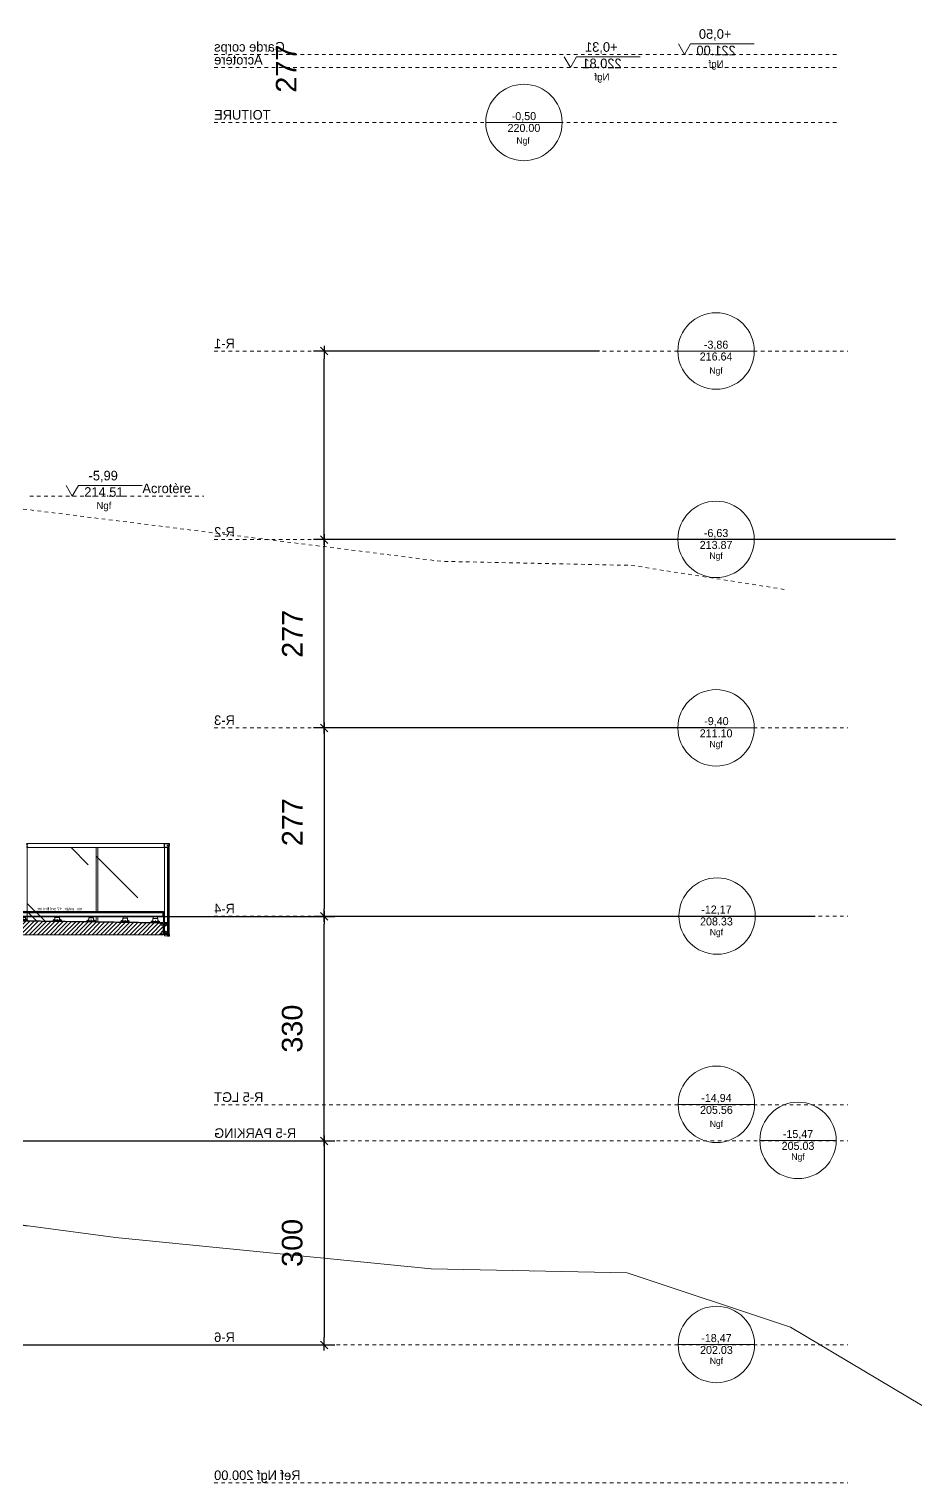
# Model space of a CAD drawing. Header units: centimetres. Extents: x -6341 to 23117, y -10090 to 8065.
# Drawn here: x 11971 to 13275, y -7090 to -4953 of the extents above; entities that cross this region are included whole.
import ezdxf

# ---------------------------------------------------------------- set-up
doc = ezdxf.new("R2010")
doc.units = ezdxf.units.CM
doc.header["$LTSCALE"] = 12.7
doc.header["$PDMODE"] = 1
doc.header["$PDSIZE"] = -2
doc.linetypes.add('VW-01', pattern=[0.83312, 0.41656, -0.41656])
doc.layers.get('0').update_dxf_attribs({"lineweight": 5})
for name, color, linetype, lineweight in [('B Général', 7, 'Continuous', 5), ('C ANNOTATIONS-cotation', 7, 'Continuous', 5), ('C ANNOTATIONS-niveaux', 7, 'Continuous', 5)]:
    doc.layers.add(name, color=color, linetype=linetype, lineweight=lineweight)
doc.styles.add('Arial', font='arial.ttf')
doc.styles.add('Eurostile', font='')
doc.styles.get('Eurostile').set_extended_font_data('Eurostile')
doc.dimstyles.new('Arch', dxfattribs={"dimtxt": 30.30306, "dimasz": 11.224121, "dimexe": 15.875, "dimexo": 7.9375, "dimgap": 7.9375, "dimtad": 1, "dimdec": 1, "dimtxsty": 'Arial', "dimblk": 'VW_SLASH-1', "dimblk1": 'VW_SLASH-1', "dimblk2": 'VW_SLASH-1', "dimcen": 0, "dimdle": 7.9375, "dimazin": 0, "dimtfac": 1, "dimtdec": 1, "dimtix": 1, "dimtmove": 0, "dimatfit": 0, "dimldrblk": 'VW_FILLEDARROW-1', "dimfxl": 1, "dimfrac": 2, "dimtolj": 1, "dimarcsym": 0})
pattern_1 = [(-135, (0, 0), (243.84, 0), [344.84, -344.84]), (-135, (0, 12.2), (243.84, 0), [417.68, -272]), (-135, (0, 60.96), (243.84, 0), [344.84, -344.84]), (-135, (0, 73.15), (243.84, 0), [305.15, -384.53]), (-135, (0, 48.77), (243.84, 0), [86.21, -86.21]), (-135, (0, 85.34), (243.84, 0), [229.9, -459.79]), (-135, (0, 97.54), (243.84, 0), [229.9, -459.79]), (-135, (0, 109.73), (243.84, 0), [229.9, -459.79]), (-135, (0, 121.92), (243.84, 0), [229.9, -459.79]), (-135, (0, 36.58), (243.84, 0), [459.79, -229.9]), (-135, (0, 24.38), (243.84, 0), [500.32, -189.37])]
pattern_2 = [(0, (0.52917, -0.70556), (0.3527778, -0.4409722), [])]

# ---------------------------------------------------------------- blocks, each defined once
blk = doc.blocks.new('VW_SLASH-1')
at = {"color": 0, "linetype": 'ByBlock', "lineweight": -2}
blk.add_line((0.71, 0), (-1, 0), dxfattribs=at)
at = {"color": 0, "linetype": 'VW-01', "lineweight": 20, "flags": 128}
blk.add_lwpolyline([(0.5, 0.5), (-0.5, -0.5)], dxfattribs=at)
blk = doc.blocks.new('*D242')
at = {"layer": 'C ANNOTATIONS-cotation', "color": 0, "linetype": 'Continuous', "lineweight": -2, "transparency": 16777216}
for p, q in [((11833.9, -6257.4), (12420.9, -6257.4)), ((12405, -6576.1), (12405, -6268.6)), ((11406.9, -6587.4), (12420.9, -6587.4))]:
    blk.add_line(p, q, dxfattribs=at)
at = {"layer": 'Defpoints', "color": 0, "transparency": 16777216}
for p in [(11826, -6257.4), (12405, -6257.4), (11398.9, -6587.4)]:
    blk.add_point(p, dxfattribs=at)
at = {"layer": 'C ANNOTATIONS-cotation', "color": 0, "lineweight": -2, "transparency": 16777216, "xscale": 11.22412109375, "yscale": 11.22412109375, "zscale": 11.22412109375}
for p, rotation in [((12405, -6257.4), 90.00000000000094), ((12405, -6587.4), 270.0000000000009)]:
    blk.add_blockref('VW_SLASH-1', p, dxfattribs=dict(at, rotation=rotation))
at = {"layer": 'C ANNOTATIONS-cotation', "color": 0, "lineweight": 5, "transparency": 16777216, "insert": (12358.1, -6422.4), "char_height": 30.3, "attachment_point": 5, "rotation": 90, "style": 'Arial'}
blk.add_mtext('\\A1;330', dxfattribs=at)
blk = doc.blocks.new('VW_FILLEDARROW-1')
at = {"linetype": 'Continuous', "lineweight": 0}
blk.add_hatch(color=0, dxfattribs=at).paths.add_polyline_path([(-1.41, 0.38), (0, 0), (-1.41, -0.38)])
at = {"color": 0, "linetype": 'VW-01', "lineweight": 5, "flags": 128}
blk.add_lwpolyline([(-1.41, 0.38), (0, 0), (-1.41, -0.38)], close=True, dxfattribs=at)
blk = doc.blocks.new('*D243')
at = {"layer": 'C ANNOTATIONS-cotation', "color": 0, "linetype": 'Continuous', "lineweight": -2, "transparency": 16777216}
for p, q in [((12995.2, -5980.4), (12389.1, -5980.4)), ((12405, -5991.6), (12405, -6246.1)), ((13127.1, -6257.4), (12389.1, -6257.4))]:
    blk.add_line(p, q, dxfattribs=at)
at = {"layer": 'Defpoints', "color": 0, "transparency": 16777216}
for p in [(13003.1, -5980.4), (12405, -6257.4), (13135, -6257.4)]:
    blk.add_point(p, dxfattribs=at)
at = {"layer": 'C ANNOTATIONS-cotation', "color": 0, "lineweight": -2, "transparency": 16777216, "xscale": 11.22412109375, "yscale": 11.22412109375, "zscale": 11.22412109375}
for p, rotation in [((12405, -5980.4), 90.00000000000114), ((12405, -6257.4), 270.0000000000011)]:
    blk.add_blockref('VW_SLASH-1', p, dxfattribs=dict(at, rotation=rotation))
at = {"layer": 'C ANNOTATIONS-cotation', "color": 0, "lineweight": 5, "transparency": 16777216, "insert": (12358.1, -6118.9), "char_height": 30.3, "attachment_point": 5, "rotation": 90, "style": 'Arial'}
blk.add_mtext('\\A1;277', dxfattribs=at)
blk = doc.blocks.new('*D244')
at = {"layer": 'C ANNOTATIONS-cotation', "color": 0, "linetype": 'Continuous', "lineweight": -2, "transparency": 16777216}
for p, q in [((12835.2, -5703.4), (12389.1, -5703.4)), ((12405, -5969.1), (12405, -5714.6)), ((12995.2, -5980.4), (12389.1, -5980.4))]:
    blk.add_line(p, q, dxfattribs=at)
at = {"layer": 'Defpoints', "color": 0, "transparency": 16777216}
for p in [(12405, -5703.4), (12843.2, -5703.4), (13003.1, -5980.4)]:
    blk.add_point(p, dxfattribs=at)
at = {"layer": 'C ANNOTATIONS-cotation', "color": 0, "lineweight": -2, "transparency": 16777216, "xscale": 11.22412109375, "yscale": 11.22412109375, "zscale": 11.22412109375}
for p, rotation in [((12405, -5703.4), 90.00000000000114), ((12405, -5980.4), 270.0000000000011)]:
    blk.add_blockref('VW_SLASH-1', p, dxfattribs=dict(at, rotation=rotation))
at = {"layer": 'C ANNOTATIONS-cotation', "color": 0, "lineweight": 5, "transparency": 16777216, "insert": (12358.1, -5841.9), "char_height": 30.3, "attachment_point": 5, "rotation": 90, "style": 'Arial'}
blk.add_mtext('\\A1;277', dxfattribs=at)
blk = doc.blocks.new('*D246')
at = {"layer": 'C ANNOTATIONS-cotation', "color": 0, "linetype": 'Continuous', "lineweight": -2, "transparency": 16777216}
for p, q in [((12810.1, -5426.4), (12389.1, -5426.4)), ((12405, -5692.1), (12405, -5437.6)), ((13245.1, -5703.4), (12389.1, -5703.4))]:
    blk.add_line(p, q, dxfattribs=at)
at = {"layer": 'Defpoints', "color": 0, "transparency": 16777216}
for p in [(12405, -5426.4), (12818, -5426.4), (13253, -5703.4)]:
    blk.add_point(p, dxfattribs=at)
at = {"layer": 'C ANNOTATIONS-cotation', "color": 0, "lineweight": -2, "transparency": 16777216, "xscale": 11.22412109375, "yscale": 11.22412109375, "zscale": 11.22412109375}
for p, rotation in [((12405, -5426.4), 90.00000000000114), ((12405, -5703.4), 270.0000000000011)]:
    blk.add_blockref('VW_SLASH-1', p, dxfattribs=dict(at, rotation=rotation))
at = {"layer": 'C ANNOTATIONS-cotation', "color": 0, "lineweight": 5, "transparency": 16777216, "insert": (12349.1, -5011.1), "char_height": 30.3, "attachment_point": 5, "rotation": 90, "style": 'Arial'}
blk.add_mtext('\\A1;277', dxfattribs=at)
blk = doc.blocks.new('Alti BAT B R-3')
at = {"layer": 'C ANNOTATIONS-niveaux', "color": 7, "linetype": 'Continuous', "lineweight": 5}
blk.add_line((-56.8, -0.5), (55.7, -0.5), dxfattribs=at)
blk.add_circle((-0.5, -0.5), 56.2, dxfattribs=at)
at = {"layer": 'C ANNOTATIONS-niveaux', "color": 7, "attachment_point": 2, "rotation": 0, "line_spacing_factor": 0.894142, "style": 'Eurostile'}
for s, insert, char_height in [('-9,40', (0, 15.3), 11.77), ('211.10', (-0.5, -2.7), 11.77), ('Ngf', (-0.5, -19.7), 9.41)]:
    blk.add_mtext(s, dxfattribs=dict(at, insert=insert, char_height=char_height))
blk = doc.blocks.new('Alti BAT B R-2')
at = {"layer": 'C ANNOTATIONS-niveaux', "color": 7, "linetype": 'Continuous', "lineweight": 5}
blk.add_line((-56.3, 0), (56.2, 0), dxfattribs=at)
blk.add_circle((0, 0), 56.2, dxfattribs=at)
at = {"layer": 'C ANNOTATIONS-niveaux', "color": 7, "attachment_point": 2, "rotation": 0, "line_spacing_factor": 0.894142, "style": 'Eurostile'}
for s, insert, char_height in [('-6,63', (0, 15.3), 11.77), ('213.87', (0, -2.2), 11.77), ('Ngf', (0, -19.2), 9.41)]:
    blk.add_mtext(s, dxfattribs=dict(at, insert=insert, char_height=char_height))
blk = doc.blocks.new('Alti BAT B R-1')
at = {"layer": 'C ANNOTATIONS-niveaux', "color": 7, "linetype": 'Continuous', "lineweight": 5}
blk.add_line((-55.9, -9), (56.6, -9), dxfattribs=at)
blk.add_circle((0.3, -9), 56.2, dxfattribs=at)
at = {"layer": 'C ANNOTATIONS-niveaux', "color": 7, "attachment_point": 2, "rotation": 0, "line_spacing_factor": 0.894142, "style": 'Eurostile'}
for s, insert, char_height in [('-3,86', (0.3, 6.2), 11.77), ('216.64', (0.3, -11.2), 11.77), ('Ngf', (0.3, -33.1), 9.41)]:
    blk.add_mtext(s, dxfattribs=dict(at, insert=insert, char_height=char_height))
blk = doc.blocks.new('Alti BAT B TOITURE')
at = {"layer": 'C ANNOTATIONS-niveaux', "color": 7, "linetype": 'Continuous', "lineweight": 5}
blk.add_line((-55.9, -9), (56.6, -9), dxfattribs=at)
blk.add_circle((0.3, -9), 56.2, dxfattribs=at)
at = {"layer": 'B Général', "color": 7, "char_height": 11.77, "attachment_point": 2, "rotation": 0, "line_spacing_factor": 0.894142, "style": 'Eurostile'}
for s, insert in [('-0,50', (0.3, 6.2)), ('220.00', (0.3, -11.2))]:
    blk.add_mtext(s, dxfattribs=dict(at, insert=insert))
at = {"layer": 'C ANNOTATIONS-niveaux', "color": 7, "insert": (-0.9, -30.9), "char_height": 9.41, "attachment_point": 2, "rotation": 0, "line_spacing_factor": 0.894142, "style": 'Eurostile'}
blk.add_mtext('Ngf', dxfattribs=at)
blk = doc.blocks.new('Alti BAT B R-4')
at = {"layer": 'C ANNOTATIONS-niveaux', "color": 7, "linetype": 'Continuous', "lineweight": 5}
blk.add_line((-55.3, -0.2), (57.2, -0.2), dxfattribs=at)
blk.add_circle((1, -0.2), 56.2, dxfattribs=at)
at = {"layer": 'C ANNOTATIONS-niveaux', "color": 7, "attachment_point": 2, "rotation": 0, "line_spacing_factor": 0.894142, "style": 'Eurostile'}
for s, insert, char_height in [('-12,17', (0, 15.3), 11.77), ('208.33', (0, -2.2), 11.77), ('Ngf', (0, -19.2), 9.41)]:
    blk.add_mtext(s, dxfattribs=dict(at, insert=insert, char_height=char_height))
blk = doc.blocks.new('Alti BAT B Garde corps')
at = {"layer": 'B Général', "color": 7, "linetype": 'Continuous', "lineweight": 13, "flags": 128}
blk.add_lwpolyline([(-55.9, 6.3), (37.8, 6.3), (46.8, -9.2), (55.8, 6.3)], dxfattribs=at)
at = {"layer": 'B Général', "color": 7, "attachment_point": 2, "rotation": 0, "line_spacing_factor": 0.894142, "style": 'Eurostile'}
for s, insert, char_height in [('+0,50', (1.7, 27.9), 14.12), ('221.00', (0.3, 3.7), 14.12), ('Ngf', (0.3, -17.9), 10.59)]:
    blk.add_mtext(s, dxfattribs=dict(at, insert=insert, char_height=char_height))
blk = doc.blocks.new('Alti BAT B R-5 Lgt')
at = {"layer": 'C ANNOTATIONS-niveaux', "color": 7, "linetype": 'Continuous', "lineweight": 5}
blk.add_line((-56.3, 0), (56.2, 0), dxfattribs=at)
blk.add_circle((0, 0), 56.2, dxfattribs=at)
at = {"layer": 'C ANNOTATIONS-niveaux', "color": 7, "attachment_point": 2, "rotation": 0, "line_spacing_factor": 0.894142, "style": 'Eurostile'}
for s, insert, char_height in [('-14,94', (0, 15.3), 11.77), ('205.56', (0, -2.2), 11.77), ('Ngf', (0, -24), 9.41)]:
    blk.add_mtext(s, dxfattribs=dict(at, insert=insert, char_height=char_height))
blk = doc.blocks.new('Alti BAT B R-6')
at = {"layer": 'C ANNOTATIONS-niveaux', "color": 7, "linetype": 'Continuous', "lineweight": 5}
for p, q in [((-56.3, 0), (56.2, 0)), ((-37.5, 0), (37.5, 0))]:
    blk.add_line(p, q, dxfattribs=at)
blk.add_circle((0, 0), 56.2, dxfattribs=at)
at = {"layer": 'C ANNOTATIONS-niveaux', "color": 7, "attachment_point": 2, "rotation": 0, "line_spacing_factor": 0.894142, "style": 'Eurostile'}
for s, insert, char_height in [('-18,47', (0, 15.3), 11.77), ('202.03', (0, -2.2), 11.77), ('Ngf', (0, -19.2), 9.41)]:
    blk.add_mtext(s, dxfattribs=dict(at, insert=insert, char_height=char_height))
blk = doc.blocks.new('Alti BAT B ACCROTERE TOITURE')
at = {"layer": 'B Général', "color": 7, "linetype": 'Continuous', "lineweight": 13, "flags": 128}
blk.add_lwpolyline([(-55.9, 6.5), (37.8, 6.5), (46.8, -9), (55.8, 6.5)], dxfattribs=at)
at = {"layer": 'C ANNOTATIONS-niveaux', "color": 7, "attachment_point": 2, "rotation": 0, "line_spacing_factor": 0.894142, "style": 'Eurostile'}
for s, insert, char_height in [('+0,31', (1.3, 28), 14.12), ('220.81', (0.3, 3.9), 14.12), ('Ngf', (0.3, -17.7), 10.59)]:
    blk.add_mtext(s, dxfattribs=dict(at, insert=insert, char_height=char_height))
blk = doc.blocks.new('Alti BAT B R-5 Parking')
at = {"layer": 'C ANNOTATIONS-niveaux', "color": 7, "linetype": 'Continuous', "lineweight": 5}
blk.add_line((-56.3, 0), (56.2, 0), dxfattribs=at)
blk.add_circle((0, 0), 56.2, dxfattribs=at)
at = {"layer": 'C ANNOTATIONS-niveaux', "color": 7, "attachment_point": 2, "rotation": 0, "line_spacing_factor": 0.894142, "style": 'Eurostile'}
for s, insert, char_height in [('-15,47', (0, 15.3), 11.77), ('205.03', (0, -2.2), 11.77), ('Ngf', (0, -19.2), 9.41)]:
    blk.add_mtext(s, dxfattribs=dict(at, insert=insert, char_height=char_height))
blk = doc.blocks.new('Niveaux bat B')
at = {"layer": 'B Général', "color": 1, "linetype": 'VW-01', "lineweight": 5}
for p, q in [((785.9, 559), (-133.4, 559)), ((785.9, 540), (-133.4, 540)), ((785.9, 459), (-133.4, 459)), ((785.9, 123), (-145.9, 123)), ((785.9, -154), (-145.9, -154)), ((785.9, -431), (-145.9, -431)), ((785.9, -708), (-145.9, -708)), ((785.9, -985), (-145.9, -985)), ((785.9, -1038), (-145.9, -1038)), ((785.9, -1338), (-145.9, -1338)), ((785.9, -1541), (-145.9, -1541))]:
    blk.add_line(p, q, dxfattribs=at)
at = {"layer": 'B Général', "color": 7}
for name, p in [('Alti BAT B Garde corps', (47.4, 568.2)), ('Alti BAT B ACCROTERE TOITURE', (215.2, 549))]:
    blk.add_blockref(name, p, dxfattribs=at)
at = {"layer": 'B Général', "color": 7, "xscale": -1}
for name, p in [('Alti BAT B TOITURE', (330.6, 468)), ('Alti BAT B R-1', (48, 132)), ('Alti BAT B R-2', (47.7, -154)), ('Alti BAT B R-3', (47.2, -430.5)), ('Alti BAT B R-4', (47.2, -707.5)), ('Alti BAT B R-5 Lgt', (47.2, -984.5)), ('Alti BAT B R-5 Parking', (-72.8, -1037.5)), ('Alti BAT B R-6', (47.2, -1337.5))]:
    blk.add_blockref(name, p, dxfattribs=at)
at = {"layer": 'B Général', "attachment_point": 3, "line_spacing_factor": 0.894142, "style": 'Eurostile'}
for s, insert, char_height in [('Garde corps', (785.9, 577.3), 14.118), ('Acrotère', (785.9, 558.3), 14.12), ('R-1', (785.9, 141.3), 14.12), ('R-2', (785.9, -135.7), 14.12), ('R-3', (785.9, -412.7), 14.12), ('R-4', (785.9, -689.7), 14.12), ('R-5 LGT', (785.9, -966.7), 14.12), ('R-5 PARKING', (785.9, -1019.7), 14.118), ('R-6', (785.9, -1319.7), 14.12), ('Ref Ngf 200.00', (785.9, -1522.7), 14.118)]:
    blk.add_mtext(s, dxfattribs=dict(at, insert=insert, char_height=char_height))
at = {"layer": 'B Général', "insert": (785.9, 477.3), "char_height": 14.12, "width": 205.857, "attachment_point": 3, "line_spacing_factor": 0.894142, "style": 'Eurostile'}
blk.add_mtext('TOITURE', dxfattribs=at)
blk = doc.blocks.new('Alti BAT B ACCROTÈRE TERRASSE R-2')
at = {"layer": 'B Général', "color": 7, "linetype": 'Continuous', "lineweight": 13, "flags": 128}
blk.add_lwpolyline([(57.2, 15.4), (-36.5, 15.4), (-45.5, -0.2), (-54.4, 15.4)], dxfattribs=at)
at = {"layer": 'C ANNOTATIONS-niveaux', "color": 7, "attachment_point": 2, "rotation": 360, "line_spacing_factor": 0.894142, "style": 'Eurostile'}
for s, insert, char_height in [('-5,99', (0, 36.9), 14.12), ('214.51', (1, 12.8), 14.12), ('Ngf', (1, -8.8), 10.59)]:
    blk.add_mtext(s, dxfattribs=dict(at, insert=insert, char_height=char_height))
blk = doc.blocks.new('*D280')
at = {"layer": 'C ANNOTATIONS-cotation', "color": 0, "linetype": 'Continuous', "lineweight": -2, "transparency": 16777216}
for p, q in [((11398.9, -6587.4), (12420.9, -6587.4)), ((12405, -6598.6), (12405, -6876.1)), ((11824.9, -6887.4), (12420.9, -6887.4))]:
    blk.add_line(p, q, dxfattribs=at)
at = {"layer": 'Defpoints', "color": 0, "transparency": 16777216}
for p in [(11391, -6587.4), (11817, -6887.4), (12405, -6887.4)]:
    blk.add_point(p, dxfattribs=at)
at = {"layer": 'C ANNOTATIONS-cotation', "color": 0, "lineweight": -2, "transparency": 16777216, "xscale": 11.22412109375, "yscale": 11.22412109375, "zscale": 11.22412109375}
for p, rotation in [((12405, -6587.4), 90.00000000000105), ((12405, -6887.4), 270.000000000001)]:
    blk.add_blockref('VW_SLASH-1', p, dxfattribs=dict(at, rotation=rotation))
at = {"layer": 'C ANNOTATIONS-cotation', "color": 0, "lineweight": 5, "transparency": 16777216, "insert": (12358.1, -6737.4), "char_height": 30.3, "attachment_point": 5, "rotation": 90, "style": 'Arial'}
blk.add_mtext('\\A1;300', dxfattribs=at)
blk = doc.blocks.new('Groupe-719-1')
at = {"layer": 'B Général', "lineweight": 5}
for p, q in [((40.4, -43), (42.9, -41.3)), ((46.5, -41.4), (46.5, -43)), ((52.6, -43), (50.1, -41.3))]:
    blk.add_line(p, q, dxfattribs=at)
at = {"layer": 'B Général', "color": 7, "lineweight": 5, "flags": 128}
for points in [[(41.9, -37.4), (50.8, -37.4), (50.8, -37.9), (41.9, -37.9)], [(42.9, -38.9), (50.1, -38.9), (50.1, -43), (42.9, -43)], [(43.5, -37.9), (49.5, -37.9), (49.5, -38.9), (43.5, -38.9)], [(40.4, -43), (52.6, -43), (52.6, -44), (40.4, -44)]]:
    blk.add_lwpolyline(points, close=True, dxfattribs=at)
blk = doc.blocks.new('Groupe-720-1')
at = {"layer": 'B Général', "lineweight": 5}
for p, q in [((-9.5, -43.8), (-7, -42.1)), ((-3.4, -42.1), (-3.4, -43.7)), ((2.7, -43.8), (0.2, -42.1))]:
    blk.add_line(p, q, dxfattribs=at)
at = {"layer": 'B Général', "color": 7, "lineweight": 5, "flags": 128}
for points in [[(-8, -37.4), (1, -37.4), (1, -37.9), (-8, -37.9)], [(-7, -39.4), (0.2, -39.4), (0.2, -43.8), (-7, -43.8)], [(-6.4, -37.9), (-0.4, -37.9), (-0.4, -39.4), (-6.4, -39.4)], [(-9.5, -43.8), (2.7, -43.8), (2.7, -44.8), (-9.5, -44.8)]]:
    blk.add_lwpolyline(points, close=True, dxfattribs=at)
blk = doc.blocks.new('Groupe-721-1')
at = {"layer": 'B Général', "lineweight": 5}
for p, q in [((-59.5, -44.5), (-57, -42.8)), ((-53.4, -42.9), (-53.4, -44.5)), ((-47.3, -44.5), (-49.8, -42.8))]:
    blk.add_line(p, q, dxfattribs=at)
at = {"layer": 'B Général', "color": 7, "lineweight": 5, "flags": 128}
for points in [[(-58, -37.4), (-49, -37.4), (-49, -37.9), (-58, -37.9)], [(-57, -40.1), (-49.8, -40.1), (-49.8, -44.5), (-57, -44.5)], [(-56.4, -37.9), (-50.4, -37.9), (-50.4, -40.1), (-56.4, -40.1)], [(-59.5, -44.5), (-47.3, -44.5), (-47.3, -45.5), (-59.5, -45.5)]]:
    blk.add_lwpolyline(points, close=True, dxfattribs=at)
blk = doc.blocks.new('Groupe-722-1')
at = {"layer": 'B Général', "lineweight": 5}
for p, q in [((-103.9, -45.2), (-101.4, -43.5)), ((-97.8, -43.6), (-97.8, -45.1)), ((-91.7, -45.2), (-94.2, -43.5))]:
    blk.add_line(p, q, dxfattribs=at)
at = {"layer": 'B Général', "color": 7, "lineweight": 5, "flags": 128}
for points in [[(-102.4, -37.4), (-93.4, -37.4), (-93.4, -37.9), (-102.4, -37.9)], [(-101.4, -40.8), (-94.2, -40.8), (-94.2, -45.2), (-101.4, -45.2)], [(-100.8, -37.9), (-94.8, -37.9), (-94.8, -40.8), (-100.8, -40.8)], [(-103.9, -45.2), (-91.7, -45.2), (-91.7, -46.2), (-103.9, -46.2)]]:
    blk.add_lwpolyline(points, close=True, dxfattribs=at)
blk = doc.blocks.new('Groupe-723-1')
at = {"layer": 'B Général', "lineweight": 5}
for p, q in [((90.5, -42.3), (93, -40.6)), ((96.6, -40.6), (96.6, -42.2)), ((102.7, -42.3), (100.2, -40.6))]:
    blk.add_line(p, q, dxfattribs=at)
at = {"layer": 'B Général', "color": 7, "lineweight": 5, "flags": 128}
for points in [[(90.5, -42.3), (102.7, -42.3), (102.7, -43.3), (90.5, -43.3)], [(92, -37.4), (101, -37.4), (101, -37.9), (92, -37.9)], [(93, -38.9), (100.2, -38.9), (100.2, -42.3), (93, -42.3)], [(93.6, -37.9), (99.6, -37.9), (99.6, -38.9), (93.6, -38.9)]]:
    blk.add_lwpolyline(points, close=True, dxfattribs=at)
blk = doc.blocks.new('Coupe Balcon 208')
at = {"layer": 'B Général', "linetype": 'Continuous', "lineweight": 5}
h = blk.add_hatch(dxfattribs=at)
h.set_pattern_fill('H_VERRE', style=0, pattern_type=2)
h.set_pattern_definition(pattern_1)
h.paths.add_polyline_path([(-111.5, 63.7), (-111.5, -63.8), (-109.5, -63.8), (-109.5, -47.5), (90.5, -44.5), (90.5, 63.7)])
at = {"layer": 'B Général', "linetype": 'Continuous', "lineweight": 0, "true_color": 0xbbbbbb}
blk.add_hatch(color=9, dxfattribs=at).paths.add_polyline_path([(-111, -30.3), (-111, -45.3), (-110, -45.3), (-110, -30.3)])
at = {"layer": 'B Général', "linetype": 'Continuous', "lineweight": 0}
blk.add_hatch(color=255, dxfattribs=at).paths.add_polyline_path([(108.1, -34.2), (107.1, -34.2), (107.1, -43.3), (-109.5, -46.5), (-109.5, -47.5), (-105, -47.4), (-105, -47.4), (108.1, -44.2)])
at = {"layer": 'B Général', "linetype": 'Continuous', "lineweight": 5, "true_color": 0x808080}
h = blk.add_hatch(dxfattribs=at)
h.set_pattern_fill('BOIS FIL HOR', color=8, style=0, pattern_type=2)
h.set_pattern_definition(pattern_2)
h.paths.add_polyline_path([(-93.9, -30.3), (-108.9, -30.3), (-108.9, -32.4), (-93.9, -32.4)])
h = blk.add_hatch(dxfattribs=at)
h.set_pattern_fill('BOIS FIL HOR', color=8, style=0, pattern_type=2)
h.set_pattern_definition(pattern_2)
h.paths.add_polyline_path([(-78.9, -30.3), (-93.9, -30.3), (-93.9, -32.4), (-78.9, -32.4)])
h = blk.add_hatch(dxfattribs=at)
h.set_pattern_fill('BOIS FIL HOR', color=8, style=0, pattern_type=2)
h.set_pattern_definition(pattern_2)
h.paths.add_polyline_path([(-63.9, -30.3), (-78.9, -30.3), (-78.9, -32.4), (-63.9, -32.4)])
h = blk.add_hatch(dxfattribs=at)
h.set_pattern_fill('BOIS FIL HOR', color=8, style=0, pattern_type=2)
h.set_pattern_definition(pattern_2)
h.paths.add_polyline_path([(-48.9, -30.3), (-63.9, -30.3), (-63.9, -32.4), (-48.9, -32.4)])
h = blk.add_hatch(dxfattribs=at)
h.set_pattern_fill('BOIS FIL HOR', color=8, style=0, pattern_type=2)
h.set_pattern_definition(pattern_2)
h.paths.add_polyline_path([(-33.9, -30.3), (-48.9, -30.3), (-48.9, -32.4), (-33.9, -32.4)])
h = blk.add_hatch(dxfattribs=at)
h.set_pattern_fill('BOIS FIL HOR', color=8, style=0, pattern_type=2)
h.set_pattern_definition(pattern_2)
h.paths.add_polyline_path([(-18.9, -30.3), (-33.9, -30.3), (-33.9, -32.4), (-18.9, -32.4)])
h = blk.add_hatch(dxfattribs=at)
h.set_pattern_fill('BOIS FIL HOR', color=8, style=0, pattern_type=2)
h.set_pattern_definition(pattern_2)
h.paths.add_polyline_path([(-3.9, -30.3), (-18.9, -30.3), (-18.9, -32.4), (-3.9, -32.4)])
h = blk.add_hatch(dxfattribs=at)
h.set_pattern_fill('BOIS FIL HOR', color=8, style=0, pattern_type=2)
h.set_pattern_definition(pattern_2)
h.paths.add_polyline_path([(11.1, -30.3), (-3.9, -30.3), (-3.9, -32.4), (11.1, -32.4)])
h = blk.add_hatch(dxfattribs=at)
h.set_pattern_fill('BOIS FIL HOR', color=8, style=0, pattern_type=2)
h.set_pattern_definition(pattern_2)
h.paths.add_polyline_path([(26.1, -30.3), (11.1, -30.3), (11.1, -32.4), (26.1, -32.4)])
h = blk.add_hatch(dxfattribs=at)
h.set_pattern_fill('BOIS FIL HOR', color=8, style=0, pattern_type=2)
h.set_pattern_definition(pattern_2)
h.paths.add_polyline_path([(41.1, -30.3), (26.1, -30.3), (26.1, -32.4), (41.1, -32.4)])
h = blk.add_hatch(dxfattribs=at)
h.set_pattern_fill('BOIS FIL HOR', color=8, style=0, pattern_type=2)
h.set_pattern_definition(pattern_2)
h.paths.add_polyline_path([(56.1, -30.3), (41.1, -30.3), (41.1, -32.4), (56.1, -32.4)])
h = blk.add_hatch(dxfattribs=at)
h.set_pattern_fill('BOIS FIL HOR', color=8, style=0, pattern_type=2)
h.set_pattern_definition(pattern_2)
h.paths.add_polyline_path([(71.1, -30.3), (56.1, -30.3), (56.1, -32.4), (71.1, -32.4)])
h = blk.add_hatch(dxfattribs=at)
h.set_pattern_fill('BOIS FIL HOR', color=8, style=0, pattern_type=2)
h.set_pattern_definition(pattern_2)
h.paths.add_polyline_path([(86.1, -30.3), (71.1, -30.3), (71.1, -32.4), (86.1, -32.4)])
h = blk.add_hatch(dxfattribs=at)
h.set_pattern_fill('BOIS FIL HOR', color=8, style=0, pattern_type=2)
h.set_pattern_definition(pattern_2)
h.paths.add_polyline_path([(101.1, -30.3), (86.1, -30.3), (86.1, -32.4), (101.1, -32.4)])
h = blk.add_hatch(dxfattribs=at)
h.set_pattern_fill('BOIS FIL HOR', color=8, style=0, pattern_type=2)
h.set_pattern_definition(pattern_2)
h.paths.add_polyline_path([(114.1, -30.3), (101.1, -30.3), (101.1, -32.4), (114.1, -32.4)])
at = {"layer": 'B Général', "linetype": 'Continuous', "lineweight": 5}
h = blk.add_hatch(dxfattribs=at)
h.set_pattern_fill('H_VERRE', style=0, pattern_type=2)
h.set_pattern_definition(pattern_1)
h.paths.add_polyline_path([(-99.1, -63.8), (-97.9, -63.8), (-98.5, -63.3)])
at = {"layer": 'B Général', "lineweight": 5}
for p, q in [((-111.9, -50.3), (-106.2, -50.3)), ((-111.9, -60.3), (-106.2, -60.3))]:
    blk.add_line(p, q, dxfattribs=at)
at = {"layer": 'B Général', "color": 7, "linetype": 'Continuous', "lineweight": 5, "flags": 128}
for points in [[(-118, 66.7), (-117.4, 66.7), (-117.4, -63.8), (-118, -63.8)], [(-115.5, 63.7), (-111.5, 63.7), (-111.5, -64.2), (-115.5, -64.2)], [(-111.5, 63.7), (-111.5, -63.8), (-109.5, -63.8), (-109.5, -47.5), (90.5, -44.5), (90.5, 63.7)], [(-13.3, 63.7), (-13.3, -30.3), (-10.8, -30.3), (-10.8, 63.7)], [(-13.3, -37.4), (-13.3, -46), (-10.8, -46), (-10.8, -37.4)], [(-116, -66.5), (-116, -64.1), (-117.2, -64.1), (-117.2, -63.8), (-115.7, -63.8), (-115.7, -66.8), (-118.5, -66.8), (-118.5, -63.8), (-118.2, -63.8), (-118.2, -66.5)], [(-118.2, -63.8), (-117.2, -63.8), (-117.2, -66.5), (-118.2, -66.5)], [(-115.7, -47.8), (-110.7, -47.8), (-110.7, -62.8), (-115.7, -62.8)], [(-115.5, -46.3), (-115.5, -47.8), (-115.2, -47.8), (-115.2, -46.6), (-111.8, -46.6), (-111.8, -47.8), (-111.5, -47.8), (-111.5, -46.3)], [(-99.1, -63.8), (-97.9, -63.8), (-98.5, -63.3)], [(-115.7, -64.2), (-111.5, -64.2), (-111.5, -66.2), (-115.7, -66.2)]]:
    blk.add_lwpolyline(points, close=True, dxfattribs=at)
at = {"layer": 'B Général', "lineweight": 5, "flags": 128}
for points in [[(-111, -30.3), (-111, -45.3), (-110, -45.3), (-110, -30.3)], [(-93.9, -30.3), (-108.9, -30.3), (-108.9, -32.4), (-93.9, -32.4)], [(-108.9, -32.4), (103.2, -32.4), (103.2, -37.4), (-108.9, -37.4)], [(-78.9, -30.3), (-93.9, -30.3), (-93.9, -32.4), (-78.9, -32.4)], [(-63.9, -30.3), (-78.9, -30.3), (-78.9, -32.4), (-63.9, -32.4)], [(-48.9, -30.3), (-63.9, -30.3), (-63.9, -32.4), (-48.9, -32.4)], [(-33.9, -30.3), (-48.9, -30.3), (-48.9, -32.4), (-33.9, -32.4)], [(-18.9, -30.3), (-33.9, -30.3), (-33.9, -32.4), (-18.9, -32.4)], [(-3.9, -30.3), (-18.9, -30.3), (-18.9, -32.4), (-3.9, -32.4)], [(11.1, -30.3), (-3.9, -30.3), (-3.9, -32.4), (11.1, -32.4)], [(26.1, -30.3), (11.1, -30.3), (11.1, -32.4), (26.1, -32.4)], [(41.1, -30.3), (26.1, -30.3), (26.1, -32.4), (41.1, -32.4)], [(56.1, -30.3), (41.1, -30.3), (41.1, -32.4), (56.1, -32.4)], [(71.1, -30.3), (56.1, -30.3), (56.1, -32.4), (71.1, -32.4)], [(86.1, -30.3), (71.1, -30.3), (71.1, -32.4), (86.1, -32.4)], [(101.1, -30.3), (86.1, -30.3), (86.1, -32.4), (101.1, -32.4)], [(114.1, -30.3), (101.1, -30.3), (101.1, -32.4), (114.1, -32.4)]]:
    blk.add_lwpolyline(points, close=True, dxfattribs=at)
at = {"layer": 'B Général', "color": 7, "linetype": 'Continuous', "lineweight": 5, "flags": 128}
for points in [[(108.1, -34.2), (107.1, -34.2), (107.1, -43.3), (-109.5, -46.5), (-109.5, -47.5), (-105, -47.4)], [(-105, -47.4), (108.1, -44.2), (108.1, -34.2)]]:
    blk.add_lwpolyline(points, dxfattribs=at)
at = {"layer": 'B Général', "lineweight": 5}
for centre in [(-113.4, -50.3), (-113.4, -60.3)]:
    blk.add_circle(centre, 1, dxfattribs=at)
at = {"layer": 'B Général', "color": 7, "linetype": 'Continuous', "lineweight": 5}
for points, knots in [([(-116.7, 63.7), (-116.7, 65.2), (-116.7, 66.7), (-117.7, 66.7), (-118.7, 66.7), (-118.7, 67.9), (-118.7, 69), (-118.6, 69.7), (-117.7, 69.7), (-114.7, 69.7), (-111.7, 69.7), (-110.8, 69.8), (-110.7, 69), (-110.7, 66.4), (-110.7, 63.7), (-113.7, 63.7), (-116.7, 63.7)], [0, 0, 0, 1, 1, 2, 2, 3, 3, 4, 4, 5, 5, 6, 6, 7, 7, 8, 8, 8]), ([(-115.2, 66.7), (-115.7, 66.7), (-116.2, 66.7), (-116.2, 65.5), (-116.2, 64.2), (-113.7, 64.2), (-111.2, 64.2), (-111.2, 66.6), (-111.2, 69), (-111.2, 69.3), (-111.7, 69.2), (-111.7, 69.2), (-111.7, 69.2), (-114.7, 69.2), (-117.7, 69.2), (-117.7, 69.2), (-117.7, 69.2), (-118.1, 69.2), (-118.2, 68.9), (-118.2, 68.1), (-118.2, 67.2), (-116.7, 67.2), (-115.2, 67.2), (-115.2, 67), (-115.2, 66.7)], [0, 0, 0, 1, 1, 2, 2, 3, 3, 4, 4, 5, 5, 6, 6, 7, 7, 8, 8, 9, 9, 10, 10, 11, 11, 12, 12, 12]), ([(-110.7, 63.7), (-10.1, 63.7), (90.5, 63.7), (90.5, 66.7), (90.5, 69.7), (-10.5, 69.7), (-111.5, 69.7), (-110.8, 69.7), (-110.7, 69), (-110.7, 66.4), (-110.7, 63.7)], [0, 0, 0, 1, 1, 2, 2, 3, 3, 4, 4, 5, 5, 5])]:
    blk.add_open_spline(points, degree=2, knots=knots, dxfattribs=at)
at = {"layer": 'B Général', "color": 7}
for name in ['Groupe-722-1', 'Groupe-721-1', 'Groupe-720-1', 'Groupe-719-1', 'Groupe-723-1']:
    blk.add_blockref(name, (0, 0), dxfattribs=at)
at = {"layer": 'B Général', "color": 7, "insert": (9.4, -24.1), "char_height": 4.706, "attachment_point": 1, "line_spacing_factor": 0.894142, "style": 'Eurostile'}
blk.add_mtext('niv. extér. +7 sol fini int.', dxfattribs=at)

msp = doc.modelspace()

# ---------------------------------------------------------------- hatches: boundary and pattern name
at = {"layer": 'B Général', "linetype": 'Continuous', "lineweight": 5}
h = msp.add_hatch(dxfattribs=at)
h.set_pattern_fill('45_0_15_52', style=0, pattern_type=2)
h.set_pattern_definition([(45, (0, 0), (3.5277778, -2.6458333), [])])
h.paths.add_polyline_path([(11960.48, -6264.39), (11960.45, -6264.4), (11960.45, -6264.39), (11960.44, -6264.39), (11960.44, -6264.37), (11960.44, -6264.37), (11932.8, -6264.37), (11932.8, -6284.37), (11960.44, -6284.37), (11960.44, -6284.37), (11960.45, -6284.37), (11960.45, -6284.37), (12165.4, -6284.37), (12165.4, -6282.37), (12165.79, -6282.48), (12166.14, -6282.63), (12166.45, -6282.82), (12166.72, -6283.04), (12166.95, -6283.32), (12167.14, -6283.63), (12167.29, -6283.98), (12167.4, -6284.37), (12168.9, -6284.37), (12168.9, -6266.47)])

# ---------------------------------------------------------------- linework, layer by layer
at = {"layer": 'B Général', "color": 7, "linetype": 'VW-01', "lineweight": 5}
msp.add_line((11972.11, -5639.37), (12228.23, -5639.37), dxfattribs=at)
at = {"layer": 'B Général', "color": 1, "linetype": 'VW-01', "lineweight": 18, "true_color": 0xff0000, "flags": 128}
msp.add_lwpolyline([(10902.93, -5520.06), (11001.5, -5538.37), (12577.23, -5735.37), (12857.67, -5741.37), (13086.47, -5777.37)], dxfattribs=at)
at = {"layer": 'B Général', "color": 1, "linetype": 'VW-01', "lineweight": 25, "true_color": 0xff0000, "flags": 128}
msp.add_lwpolyline([(6225.89, -5704.95), (7143.26, -5923.37), (7434.56, -5943.37), (7658.97, -6004.37), (8172.95, -6104.37), (9209.97, -6290.37), (9835.06, -6392.36), (10241.01, -6530.36), (10652.16, -6536.36), (11097.97, -6596.36), (11972.45, -6712.67)], dxfattribs=at)
at = {"layer": 'B Général', "color": 7, "linetype": 'Continuous', "lineweight": 5, "flags": 128}
msp.add_lwpolyline([(13391.47, -7040.36), (13090.82, -6861.36), (12850.54, -6781.36), (12562.56, -6775.36), (12097.98, -6729.36), (11940.45, -6708.41), (11940.45, -6912.37), (7066.48, -6912.37)], dxfattribs=at)
at = {"layer": 'B Général', "color": 7, "linetype": 'Continuous', "lineweight": 5}
msp.add_open_spline([(11932.8, -6284.37), (11946.62, -6284.37), (11960.44, -6284.37), (11960.44, -6284.37), (11960.44, -6284.37), (11960.44, -6284.37), (11960.45, -6284.37), (11960.45, -6284.37), (11960.45, -6284.37), (12062.92, -6284.37), (12165.4, -6284.37), (12165.4, -6283.37), (12165.4, -6282.37), (12167.04, -6282.72), (12167.4, -6284.37), (12168.15, -6284.37), (12168.9, -6284.37), (12168.9, -6275.42), (12168.9, -6266.47), (12064.69, -6265.43), (11960.48, -6264.39)], degree=2, knots=[0, 0, 0, 1, 1, 2, 2, 3, 3, 4, 4, 5, 5, 6, 6, 7, 7, 8, 8, 9, 9, 10, 10, 10], dxfattribs=at)

# ---------------------------------------------------------------- block references
at = {"layer": 'B Général', "color": 7}
msp.add_blockref('Alti BAT B ACCROTÈRE TERRASSE R-2', (12080.08, -5639.21), dxfattribs=at)
at = {"layer": 'B Général', "color": 7, "xscale": -1}
msp.add_blockref('Coupe Balcon 208', (12058.93, -6219.87), dxfattribs=at)
at = {"layer": 'C ANNOTATIONS-cotation', "color": 7, "xscale": -1}
msp.add_blockref('Niveaux bat B', (13029.11, -5549.2), dxfattribs=at)

# ---------------------------------------------------------------- texts
at = {"layer": 'B Général', "color": 7, "insert": (12137.68, -5621.02), "char_height": 14.118, "attachment_point": 1, "line_spacing_factor": 0.894142, "style": 'Eurostile'}
msp.add_mtext('Acrotère', dxfattribs=at)

# ---------------------------------------------------------------- dimensions: what is measured, and where the dimension line sits
at = {"layer": 'C ANNOTATIONS-cotation', "color": 1, "linetype": 'Continuous', "lineweight": 5, "true_color": 0xff0000}
dim = msp.add_linear_dim(base=(12405, -5426.37), p1=(13252.99, -5703.37), p2=(12818, -5426.37), angle=270, dimstyle='Arch', override={"dimtxt": 30.30306, "dimgap": 31.75, "dimdec": 0, "dimpost": '<>', "dimtxsty": 'Arial', "dimtix": 0, "dimtmove": 2}, dxfattribs=at)
dim.commit()
dim.dimension.update_dxf_attribs({"geometry": '*D246', "text_midpoint": (12349.12, -5011.09), "dimtype": 160})
for base, p1, p2, picture, middle in [((12405, -5703.37), (13003.11, -5980.37), (12843.18, -5703.37), '*D244', (12358.1, -5841.87)), ((12405, -6257.37), (13003.11, -5980.37), (13135, -6257.37), '*D243', (12358.1, -6118.87)), ((12405, -6257.37), (11398.94, -6587.37), (11826, -6257.37), '*D242', (12358.1, -6422.37)), ((12405, -6887.37), (11391, -6587.37), (11817, -6887.37), '*D280', (12358.1, -6737.37))]:
    dim = msp.add_linear_dim(base=base, p1=p1, p2=p2, angle=270, dimstyle='Arch', override={"dimtxt": 30.30306, "dimgap": 31.75, "dimdec": 0, "dimpost": '<>', "dimtxsty": 'Arial', "dimtmove": 2}, dxfattribs=at)
    dim.commit()
    dim.dimension.update_dxf_attribs({"geometry": picture, "text_midpoint": middle})

doc.saveas('drawing.dxf')
